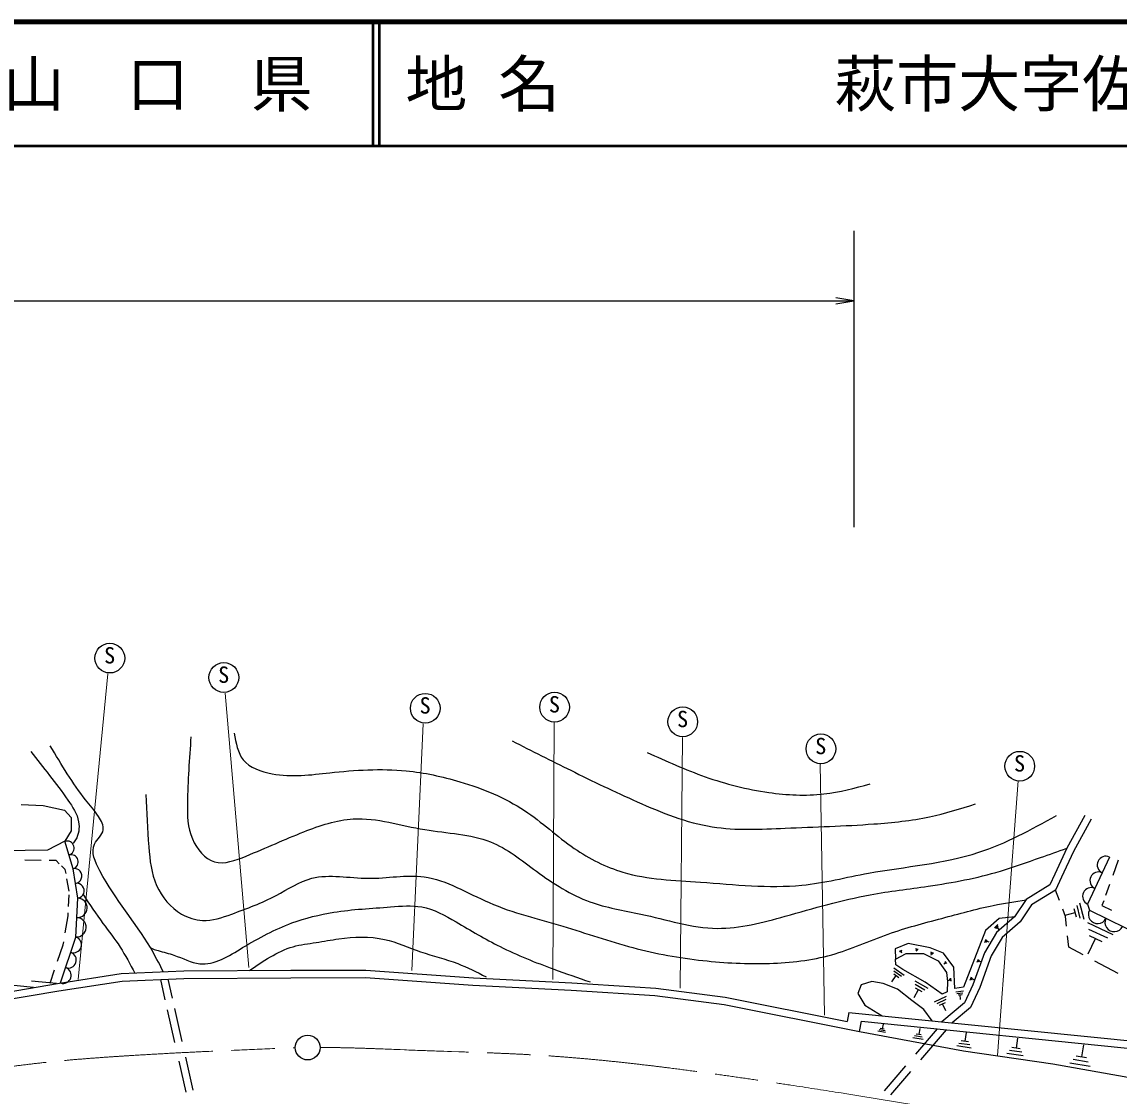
# Model space of a CAD drawing. Units: millimetres, scale not verified. Extents: x 40000 to 680000, y 20000 to 380000.
# Drawn here: x 339412 to 428014, y 293270 to 380000 of the extents above; entities that cross this region are included whole.
import ezdxf
from ezdxf.enums import TextEntityAlignment as Align

# ---------------------------------------------------------------- set-up
doc = ezdxf.new("R2010")
doc.units = ezdxf.units.MM
doc.header["$LTSCALE"] = 1000
doc.linetypes.add('CHAIN', pattern=[18.5, 12, -1.5, 3.5, -1.5])
for name, color, linetype, lineweight in [('M-BGD', 7, 'Continuous', 25), ('M-BGD-RSTR', 7, 'Continuous', 13), ('M-BMK', 2, 'CHAIN', 13), ('M-BMK-SRVR', 3, 'Continuous', 25), ('M-STR-STR3', 7, 'Continuous', 25), ('M-STR-STRC', 7, 'Continuous', 25), ('M-TTL', 2, 'Continuous', 140), ('M-TTL-LINE', 7, 'Continuous', 50)]:
    doc.layers.add(name, color=color, linetype=linetype, lineweight=lineweight)
doc.layers.add('M-TTL-TXT', color=7, linetype='Continuous')
doc.styles.add('ＭＳ ゴシック', font='')
doc.styles.get('ＭＳ ゴシック').set_extended_font_data('MS Gothic')

# ---------------------------------------------------------------- blocks, each defined once
blk = doc.blocks.new('open_arrow')
at = {"color": 0, "linetype": 'Continuous', "lineweight": -2}
blk.add_lwpolyline([(7.5, 1.25), (0, 0), (7.5, -1.25)], dxfattribs=at)

msp = doc.modelspace()

# ---------------------------------------------------------------- linework, layer by layer
at = {"layer": 'M-BGD'}
for p, q in [((339343, 316820), (341116, 316733)), ((341116, 316733), (342859, 316355)), ((342859, 316355), (343397, 315774)), ((343397, 315774), (343397, 314684)), ((425245, 315918), (423804, 313279)), ((425772, 315631), (424340, 313008)), ((343397, 314684), (342888, 313841)), ((342888, 313841), (341464, 313130)), ((343550, 311629), (342888, 313841)), ((339663, 313086), (337571, 313042)), ((341464, 313130), (339663, 313086)), ((423804, 313279), (422835, 311196)), ((424340, 313008), (423379, 310942)), ((340955, 312301), (339649, 312321)), ((342165, 312282), (341604, 312291)), ((342426, 312034), (342165, 312282)), ((427242, 312571), (425477, 308764)), ((427949, 312325), (427502, 311077)), ((342912, 311575), (342612, 311858)), ((342972, 311232), (342912, 311575)), ((343936, 309257), (343550, 311629)), ((422835, 311196), (422421, 310320)), ((343226, 309806), (343045, 310823)), ((422421, 310320), (420523, 309152)), ((423379, 310942), (422888, 309903)), ((427245, 310359), (426926, 309467)), ((343176, 308570), (343215, 309529)), ((343770, 306113), (343936, 309257)), ((422888, 309903), (420948, 308709)), ((423202, 309063), (422888, 309903)), ((420523, 309152), (419574, 307740)), ((420948, 308709), (420027, 307339)), ((423688, 307759), (423464, 308360)), ((424372, 308413), (424542, 307743)), ((424602, 308653), (424852, 307643)), ((424822, 308883), (425162, 307543)), ((425477, 308764), (425614, 308268)), ((426774, 309040), (426635, 308654)), ((426635, 308654), (427415, 308281)), ((342909, 306450), (343145, 307828)), ((343145, 307828), (343155, 308061)), ((418343, 307608), (417240, 306650)), ((419574, 307740), (418113, 306475)), ((419591, 307733), (418343, 307608)), ((423652, 307873), (424462, 308083)), ((423771, 306984), (423688, 307759)), ((425614, 308268), (438995, 301729)), ((417240, 306650), (415450, 302051)), ((417942, 306863), (418232, 307113)), ((418032, 306833), (418252, 307023)), ((418112, 306803), (418262, 306933)), ((418342, 306693), (418192, 306873)), ((420027, 307339), (418579, 306084)), ((425472, 307283), (427512, 306323)), ((425542, 306753), (427072, 306033)), ((342532, 302400), (343770, 306113)), ((342743, 305487), (342783, 305720)), ((418113, 306475), (417140, 304844)), ((417182, 305663), (417292, 305943)), ((417252, 305683), (417332, 305893)), ((417322, 305693), (417372, 305833)), ((417512, 305693), (417352, 305763)), ((418579, 306084), (417685, 304586)), ((423950, 305297), (423855, 306197)), ((425532, 304763), (426112, 305983)), ((425602, 306223), (426622, 305743)), ((342289, 304157), (342743, 305487)), ((410996, 305589), (409935, 305152)), ((409935, 305152), (409957, 304333)), ((410282, 304973), (410492, 305063)), ((410322, 304943), (410482, 305013)), ((410362, 304913), (410472, 304953)), ((410472, 304803), (410422, 304933)), ((410832, 304770), (412214, 304793)), ((412765, 305235), (410996, 305589)), ((411572, 305173), (411802, 305123)), ((411592, 305123), (411762, 305083)), ((411612, 305063), (411722, 305043)), ((411642, 304963), (411672, 305053)), ((412214, 304793), (413411, 304195)), ((413826, 304798), (412765, 305235)), ((412782, 304903), (413022, 304803)), ((412792, 304843), (412972, 304773)), ((414659, 303674), (413826, 304798)), ((417140, 304844), (416215, 302264)), ((425128, 304667), (423950, 305297)), ((409957, 304333), (410832, 304770)), ((409980, 303872), (409957, 304333)), ((412802, 304783), (412922, 304733)), ((412832, 304633), (412862, 304763)), ((413411, 304195), (414079, 303251)), ((413852, 303923), (413952, 303993)), ((413922, 304033), (413982, 303953)), ((413942, 304083), (414032, 303963)), ((413952, 304123), (414072, 303963)), ((416562, 304083), (416662, 304333)), ((416632, 304103), (416702, 304283)), ((416692, 304113), (416732, 304233)), ((416862, 304113), (416712, 304173)), ((417685, 304586), (416770, 302035)), ((427938, 303163), (426067, 304165)), ((341688, 302398), (342055, 303472)), ((342291, 302363), (347436, 303158)), ((347436, 303158), (352475, 303371)), ((352475, 303371), (361120, 303424)), ((361120, 303424), (367185, 303432)), ((367185, 303432), (375871, 302829)), ((409812, 303133), (410232, 302843)), ((409822, 303373), (410452, 302943)), ((409832, 303613), (410672, 303043)), ((410556, 303481), (409980, 303872)), ((412352, 302468), (410556, 303481)), ((414079, 303251), (414148, 302514)), ((414763, 301968), (414659, 303674)), ((333539, 300878), (342291, 302363)), ((340343, 302032), (333752, 302716)), ((342194, 302346), (340194, 302551)), ((342387, 301771), (347494, 302560)), ((347494, 302560), (352489, 302771)), ((350590, 302691), (350963, 301040)), ((351200, 302716), (351549, 301167)), ((352489, 302771), (361123, 302824)), ((361123, 302824), (367164, 302832)), ((367164, 302832), (375834, 302230)), ((375834, 302230), (383779, 301812)), ((375871, 302829), (383813, 302411)), ((383813, 302411), (390595, 301993)), ((407194, 302238), (406918, 301547)), ((408046, 302514), (407194, 302238)), ((408967, 302353), (408046, 302514)), ((410119, 301892), (408967, 302353)), ((409672, 302503), (410022, 302993)), ((411532, 302583), (412582, 301983)), ((411542, 302303), (412332, 301853)), ((413734, 301501), (412352, 302468)), ((414148, 302514), (414125, 301685)), ((414202, 302613), (414332, 302663)), ((414322, 302723), (414332, 302603)), ((414372, 302753), (414382, 302573)), ((414412, 302783), (414432, 302543)), ((416215, 302264), (415533, 300803)), ((415992, 302623), (416102, 302893)), ((416062, 302643), (416142, 302843)), ((416132, 302653), (416182, 302783)), ((416322, 302653), (416162, 302723)), ((333640, 300286), (342387, 301771)), ((383779, 301812), (390537, 301395)), ((390537, 301395), (396117, 300657)), ((390595, 301993), (396215, 301249)), ((396215, 301249), (406064, 299288)), ((406918, 301547), (407471, 300603)), ((411270, 300994), (410119, 301892)), ((411462, 301233), (411822, 301863)), ((411552, 302013), (412082, 301713)), ((413102, 300883), (414072, 301333)), ((414125, 301685), (413734, 301501)), ((415450, 302051), (414763, 301968)), ((414822, 301673), (415462, 301753)), ((414922, 301553), (415402, 301613)), ((415012, 301433), (415332, 301473)), ((415222, 301073), (415172, 301453)), ((416770, 302035), (416021, 300429)), ((396117, 300657), (407060, 298478)), ((407471, 300603), (408896, 299753)), ((412260, 300257), (411270, 300994)), ((413312, 300753), (414042, 301083)), ((413522, 300613), (414002, 300833)), ((415533, 300803), (413699, 299265)), ((414032, 300143), (413762, 300723)), ((416021, 300429), (414532, 299181)), ((351147, 300225), (351744, 297581)), ((351736, 300340), (352336, 297685)), ((406198, 300027), (406064, 299288)), ((406198, 300027), (440265, 296567)), ((412912, 299345), (412260, 300257)), ((407060, 298478), (407215, 299321)), ((407215, 299321), (440107, 295980)), ((409112, 298533), (408632, 298623)), ((409052, 298673), (408732, 298733)), ((408962, 299083), (408892, 298703)), ((413331, 298700), (411565, 296642)), ((411932, 298733), (411842, 298243)), ((414058, 298626), (411967, 296189)), ((407060, 298478), (415457, 296918)), ((409162, 298393), (408532, 298503)), ((412192, 297833), (411362, 297983)), ((412122, 298023), (411502, 298133)), ((412042, 298203), (411632, 298273)), ((415852, 297653), (415262, 297733)), ((415662, 298403), (415562, 297693)), ((419812, 297933), (419692, 297143)), ((416082, 297133), (414902, 297313)), ((415972, 297393), (415082, 297523)), ((415457, 296918), (422672, 295867)), ((420152, 296813), (419162, 296953)), ((420022, 297093), (419362, 297193)), ((425142, 297413), (424972, 296433)), ((352080, 296094), (352648, 293574)), ((352626, 296398), (353225, 293745)), ((420282, 296523), (418962, 296713)), ((425532, 296003), (424302, 296213)), ((425382, 296363), (424562, 296503)), ((410774, 295719), (409044, 293703)), ((411167, 295256), (409556, 293379)), ((422672, 295867), (429171, 294720)), ((425672, 295643), (424042, 295923))]:
    msp.add_line(p, q, dxfattribs=at)
for centre, radius, start, end in [((343054, 313288), 577, 286.64636, 106.64636), ((343384, 312182), 577, 286.64636, 106.64636), ((426948, 311937), 699, 65.11963, 245.11963), ((343646, 311036), 601, 279.24611, 99.24611), ((426359, 310668), 699, 65.11963, 245.11963), ((343839, 309850), 601, 279.24611, 99.24611), ((343895, 308471), 787, 266.98721, 86.98721), ((425771, 309399), 699, 65.11963, 245.11963), ((343812, 306899), 787, 266.98721, 86.98721), ((426283, 307941), 745, 153.9571, 333.9571), ((427621, 307287), 745, 153.9571, 333.9571), ((343564, 305494), 652, 251.54557, 71.54557), ((343151, 304256), 652, 251.54557, 71.54557), ((342738, 303019), 652, 251.54557, 71.54557)]:
    msp.add_arc(centre, radius, start, end, dxfattribs=at)
for points, knots in [([(356559, 322584), (356694, 321780), (356828, 320977), (357282, 320416), (357795, 319782), (358718, 319458), (359610, 319292), (361218, 318993), (362729, 319206), (364267, 319373), (366309, 319593), (368399, 319732), (370449, 319533), (371915, 319391), (373361, 319075), (374784, 318650), (376622, 318101), (378421, 317368), (380003, 316322), (381399, 315398), (382626, 314230), (384017, 313271), (385226, 312437), (386558, 311760), (387951, 311344), (389958, 310744), (392090, 310685), (394213, 310541), (396968, 310355), (399708, 310026), (402402, 310300), (404200, 310483), (405977, 310934), (407782, 311264), (410777, 311810), (413847, 312020), (416693, 312950), (418868, 313660), (420912, 314790), (422956, 315920)], [0, 0, 0, 0, 1, 1, 1, 2, 2, 2, 3, 3, 3, 4, 4, 4, 5, 5, 5, 6, 6, 6, 7, 7, 7, 8, 8, 8, 9, 9, 9, 10, 10, 10, 11, 11, 11, 12, 12, 12, 13, 13, 13, 13]), ([(353062, 322287), (352931, 320501), (352800, 318714), (352773, 316917), (352759, 315943), (352776, 314966), (353178, 314029), (353533, 313203), (354188, 312408), (354968, 312181), (355751, 311954), (356659, 312299), (357509, 312643), (359177, 313320), (360617, 313992), (362186, 314607), (363461, 315106), (364820, 315567), (366171, 315646), (368087, 315760), (369985, 315107), (371946, 314780), (373760, 314478), (375628, 314454), (377259, 313798), (378583, 313266), (379751, 312316), (380955, 311431), (382323, 310424), (383738, 309503), (385286, 308948), (386593, 308479), (387996, 308272), (389386, 307966), (391458, 307509), (393502, 306833), (395565, 306811), (397394, 306791), (399238, 307286), (401051, 307793), (403356, 308436), (405610, 309098), (407923, 309525), (409467, 309810), (411037, 309991), (412601, 310218), (414571, 310505), (416532, 310865), (418433, 311431), (419523, 311755), (420594, 312146), (421667, 312528), (422379, 312781), (423091, 313030), (423804, 313279)], [0, 0, 0, 0, 1, 1, 1, 2, 2, 2, 3, 3, 3, 4, 4, 4, 5, 5, 5, 6, 6, 6, 7, 7, 7, 8, 8, 8, 9, 9, 9, 10, 10, 10, 11, 11, 11, 12, 12, 12, 13, 13, 13, 14, 14, 14, 15, 15, 15, 16, 16, 16, 17, 17, 17, 18, 18, 18, 18]), ([(378991, 321941), (380569, 321147), (382147, 320353), (383727, 319573), (385500, 318699), (387275, 317842), (389097, 317032), (391057, 316161), (393071, 315343), (395161, 315011), (397087, 314705), (399078, 314811), (401051, 314896), (403452, 314998), (405827, 315069), (408212, 315242), (409723, 315352), (411238, 315503), (412716, 315820), (413966, 316087), (415189, 316473), (416412, 316859)], [0, 0, 0, 0, 1, 1, 1, 2, 2, 2, 3, 3, 3, 4, 4, 4, 5, 5, 5, 6, 6, 6, 7, 7, 7, 7]), ([(340134, 321088), (341146, 319815), (342158, 318542), (343121, 317175), (343504, 316631), (343880, 316071), (343990, 315417), (344073, 314925), (344004, 314379), (343744, 313962), (343675, 313850), (343591, 313747), (343508, 313645)], [0, 0, 0, 0, 1, 1, 1, 2, 2, 2, 3, 3, 3, 4, 4, 4, 4]), ([(350813, 303339), (350480, 303989), (350146, 304638), (349785, 305252), (348553, 307346), (347008, 309016), (345710, 311448), (345322, 312175), (344956, 312969), (345275, 313622), (345467, 314013), (345906, 314354), (345975, 314756), (346034, 315100), (345820, 315489), (345597, 315833), (345261, 316348), (344901, 316760), (344557, 317194), (343512, 318511), (342607, 320026), (341703, 321541)], [0, 0, 0, 0, 1, 1, 1, 2, 2, 2, 3, 3, 3, 4, 4, 4, 5, 5, 5, 6, 6, 6, 7, 7, 7, 7]), ([(389906, 321017), (391448, 320316), (392990, 319616), (394583, 319054), (396247, 318467), (397966, 318032), (399723, 317783), (401199, 317574), (402701, 317497), (404170, 317668), (405437, 317814), (406680, 318145), (407923, 318476)], [0, 0, 0, 0, 1, 1, 1, 2, 2, 2, 3, 3, 3, 4, 4, 4, 4]), ([(349424, 317610), (349482, 316210), (349540, 314810), (349655, 313394), (349742, 312327), (349860, 311251), (350290, 310276), (350705, 309335), (351409, 308489), (352311, 307966), (352827, 307667), (353408, 307474), (353986, 307446), (354786, 307408), (355580, 307688), (356354, 307966), (357593, 308412), (358779, 308855), (359934, 309467), (360887, 309972), (361818, 310593), (362822, 310853), (364251, 311224), (365826, 310866), (367384, 310853), (368922, 310841), (370444, 311166), (371888, 310969), (373700, 310722), (375389, 309653), (377143, 308890), (379082, 308046), (381100, 307575), (383091, 306984), (384979, 306424), (386842, 305756), (388751, 305252), (390606, 304761), (392503, 304424), (394410, 304212), (396192, 304014), (397982, 303925), (399781, 303981), (401478, 304034), (403182, 304216), (404805, 304674), (406360, 305113), (407840, 305806), (409367, 306349), (410785, 306853), (412243, 307229), (413698, 307619), (415079, 307990), (416457, 308373), (417856, 308659), (418736, 308839), (419624, 308980), (420512, 309121)], [0, 0, 0, 0, 1, 1, 1, 2, 2, 2, 3, 3, 3, 4, 4, 4, 5, 5, 5, 6, 6, 6, 7, 7, 7, 8, 8, 8, 9, 9, 9, 10, 10, 10, 11, 11, 11, 12, 12, 12, 13, 13, 13, 14, 14, 14, 15, 15, 15, 16, 16, 16, 17, 17, 17, 18, 18, 18, 19, 19, 19, 19]), ([(344351, 309535), (344875, 308754), (345399, 307973), (345956, 307214), (346420, 306580), (346908, 305962), (347336, 305305), (347774, 304632), (348151, 303918), (348527, 303204)], [0, 0, 0, 0, 1, 1, 1, 2, 2, 2, 3, 3, 3, 3]), ([(349785, 305252), (349852, 305218), (349918, 305185), (349986, 305156), (350123, 305096), (350265, 305052), (350409, 305010), (350836, 304887), (351265, 304792), (351691, 304645), (352390, 304405), (353078, 304025), (353770, 303952), (354938, 303830), (356116, 304583), (357235, 305252), (358581, 306057), (359842, 306739), (361219, 307244), (362298, 307639), (363448, 307925), (364597, 308110), (366117, 308355), (367636, 308421), (369188, 308543), (370034, 308610), (370890, 308693), (371700, 308543), (372676, 308363), (373586, 307847), (374472, 307331), (375666, 306636), (376817, 305943), (378024, 305338), (379416, 304640), (380882, 304059), (382355, 303519), (383335, 303160), (384317, 302820), (385300, 302480)], [0, 0, 0, 0, 1, 1, 1, 2, 2, 2, 3, 3, 3, 4, 4, 4, 5, 5, 5, 6, 6, 6, 7, 7, 7, 8, 8, 8, 9, 9, 9, 10, 10, 10, 11, 11, 11, 12, 12, 12, 13, 13, 13, 13]), ([(357777, 303403), (358332, 303784), (358888, 304165), (359473, 304507), (360056, 304847), (360668, 305149), (361313, 305331), (361915, 305502), (362546, 305569), (363168, 305664), (363778, 305758), (364379, 305878), (364992, 305966), (366223, 306142), (367502, 306188), (368703, 305918), (369696, 305695), (370635, 305255), (371605, 304919), (372599, 304575), (373626, 304339), (374602, 303968), (375391, 303667), (376146, 303278), (376902, 302889)], [0, 0, 0, 0, 1, 1, 1, 2, 2, 2, 3, 3, 3, 4, 4, 4, 5, 5, 5, 6, 6, 6, 7, 7, 7, 8, 8, 8, 8])]:
    msp.add_open_spline(points, degree=3, knots=knots, dxfattribs=at)
at = {"layer": 'M-BGD-RSTR'}
for p, q in [((346353, 327358), (343946, 302694)), ((355814, 325809), (357725, 303657)), ((382394, 323459), (382275, 302694)), ((371805, 323333), (370902, 303416)), ((392745, 322220), (392564, 301972)), ((403883, 320071), (404237, 299806)), ((419873, 318714), (418196, 296557))]:
    msp.add_line(p, q, dxfattribs=at)
at = {"layer": 'M-BMK'}
msp.add_line((406996, 293296), (435549, 288634), dxfattribs=at)
for points, knots in [([(306393, 290030), (308985, 290662), (311577, 291294), (314188, 291835), (316515, 292318), (318858, 292729), (321199, 293150), (323469, 293559), (325737, 293977), (328016, 294319), (330669, 294717), (333338, 295011), (336002, 295341), (337884, 295575), (339764, 295827), (341650, 296023), (343323, 296197), (345001, 296328), (346680, 296440), (346960, 296459), (347239, 296477), (347519, 296495), (347799, 296513), (348079, 296531), (348359, 296549), (352732, 296821), (357109, 296998), (361487, 297174)], [0, 0, 0, 0, 1, 1, 1, 2, 2, 2, 3, 3, 3, 4, 4, 4, 5, 5, 5, 6, 6, 6, 7, 7, 7, 8, 8, 8, 9, 9, 9, 9]), ([(363487, 297192), (363756, 297191), (364024, 297190), (364293, 297188), (364601, 297186), (364910, 297181), (365218, 297175), (365527, 297168), (365835, 297161), (366144, 297153), (367994, 297102), (369843, 297017), (371693, 296948), (374892, 296829), (378093, 296757), (381286, 296559), (384769, 296342), (388243, 295974), (391706, 295536), (396818, 294890), (401907, 294093), (406996, 293296)], [0, 0, 0, 0, 1, 1, 1, 2, 2, 2, 3, 3, 3, 4, 4, 4, 5, 5, 5, 6, 6, 6, 7, 7, 7, 7])]:
    msp.add_open_spline(points, degree=3, knots=knots, dxfattribs=at)
at = {"layer": 'M-BMK-SRVR'}
msp.add_circle((362487, 297186), 1000, dxfattribs=at)
at = {"layer": 'M-STR-STR3'}
for p, q in [((406600, 363121), (406600, 339203)), ((229797, 357484), (406600, 357484))]:
    msp.add_line(p, q, dxfattribs=at)
at = {"layer": 'M-STR-STRC'}
for centre in [(346509, 328630), (355719, 327067), (371986, 324585), (382427, 324672), (392780, 323488), (403937, 321306), (419994, 319904)]:
    msp.add_circle(centre, 1200, dxfattribs=at)
at = {"layer": 'M-TTL'}
msp.add_line((680000, 380000), (40000, 380000), dxfattribs=at)
at = {"layer": 'M-TTL-LINE'}
for p, q in [((367750, 380000), (367750, 370000)), ((368250, 380000), (368250, 370000)), ((40000, 370000), (680000, 370000))]:
    msp.add_line(p, q, dxfattribs=at)

# ---------------------------------------------------------------- block references
at = {"layer": 'M-STR-STR3', "xscale": 193, "yscale": 193, "rotation": 180}
msp.add_blockref('open_arrow', (406600, 357484), dxfattribs=at)

# ---------------------------------------------------------------- texts
at = {"layer": 'M-STR-STRC', "style": 'ＭＳ ゴシック'}
for p in [(346047, 327803), (355257, 326239), (371524, 323757), (381965, 323845), (392317, 322660), (403475, 320478), (419532, 319077)]:
    msp.add_text('S', height=1320, dxfattribs=at).set_placement(p, align=Align.BOTTOM_LEFT)
at = {"layer": 'M-TTL-TXT', "style": 'ＭＳ ゴシック'}
msp.add_text('山\u3000口\u3000県', height=3666, dxfattribs=at).set_placement((350375, 375000), align=Align.MIDDLE_CENTER)
for s, p in [('地 名', (370380, 375000)), ('萩市大字佐々並', (405024, 375000))]:
    msp.add_text(s, height=3666, dxfattribs=at).set_placement(p, align=Align.MIDDLE_LEFT)

doc.saveas('drawing.dxf')
